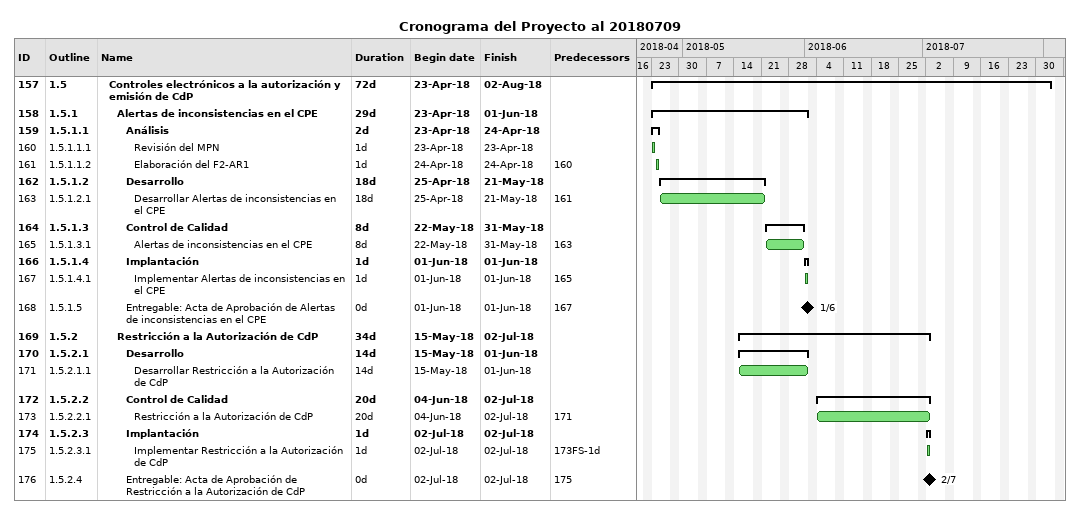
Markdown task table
Cronograma del Proyecto al 20180709

| ID | WBS | Task | Duration | Start | Finish | Predecessors |
|---|---|---|---|---|---|---|
| 157 | 1.5 | **Controles electrónicos a la autorización y emisión de CdP** | 72d | 2018-04-23 | 2018-08-02 |  |
| 158 | 1.5.1 | **Alertas de inconsistencias en el CPE** | 29d | 2018-04-23 | 2018-06-01 |  |
| 159 | 1.5.1.1 | **Análisis** | 2d | 2018-04-23 | 2018-04-24 |  |
| 160 | 1.5.1.1.1 | Revisión del MPN | 1d | 2018-04-23 | 2018-04-23 |  |
| 161 | 1.5.1.1.2 | Elaboración del F2-AR1 | 1d | 2018-04-24 | 2018-04-24 | 160 |
| 162 | 1.5.1.2 | **Desarrollo** | 18d | 2018-04-25 | 2018-05-21 |  |
| 163 | 1.5.1.2.1 | Desarrollar Alertas de inconsistencias en el CPE | 18d | 2018-04-25 | 2018-05-21 | 161 |
| 164 | 1.5.1.3 | **Control de Calidad** | 8d | 2018-05-22 | 2018-05-31 |  |
| 165 | 1.5.1.3.1 | Alertas de inconsistencias en el CPE | 8d | 2018-05-22 | 2018-05-31 | 163 |
| 166 | 1.5.1.4 | **Implantación** | 1d | 2018-06-01 | 2018-06-01 |  |
| 167 | 1.5.1.4.1 | Implementar Alertas de inconsistencias en el CPE | 1d | 2018-06-01 | 2018-06-01 | 165 |
| 168 | 1.5.1.5 | Entregable: Acta de Aprobación de Alertas de inconsistencias en el CPE | 0d | 2018-06-01 | 2018-06-01 | 167 |
| 169 | 1.5.2 | **Restricción a la Autorización de CdP** | 34d | 2018-05-15 | 2018-07-02 |  |
| 170 | 1.5.2.1 | **Desarrollo** | 14d | 2018-05-15 | 2018-06-01 |  |
| 171 | 1.5.2.1.1 | Desarrollar Restricción a la Autorización de CdP | 14d | 2018-05-15 | 2018-06-01 |  |
| 172 | 1.5.2.2 | **Control de Calidad** | 20d | 2018-06-04 | 2018-07-02 |  |
| 173 | 1.5.2.2.1 | Restricción a la Autorización de CdP | 20d | 2018-06-04 | 2018-07-02 | 171 |
| 174 | 1.5.2.3 | **Implantación** | 1d | 2018-07-02 | 2018-07-02 |  |
| 175 | 1.5.2.3.1 | Implementar Restricción a la Autorización de CdP | 1d | 2018-07-02 | 2018-07-02 | 173FS-1d |
| 176 | 1.5.2.4 | Entregable: Acta de Aprobación de Restricción a la Autorización de CdP | 0d | 2018-07-02 | 2018-07-02 | 175 |
